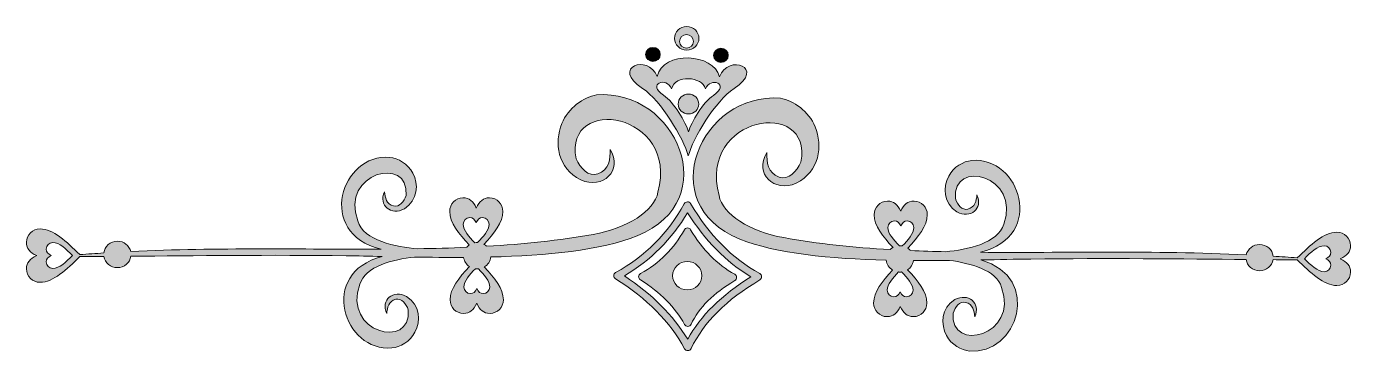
# Model space of a CAD drawing. Header units: inches. Extents: x -546 to 1141, y 208 to 627.
import ezdxf

# ---------------------------------------------------------------- set-up
doc = ezdxf.new("R2010")
doc.units = ezdxf.units.IN
doc.header["$MEASUREMENT"] = 0
doc.layers.add('图层 1', color=7, linetype='Continuous')

# ---------------------------------------------------------------- blocks, each defined once
blk = doc.blocks.new('block 2')
at = {"layer": '图层 1', "true_color": 0xffffff}
h = blk.add_hatch(color=7, dxfattribs=at)
h.dxf.hatch_style = 2
edge = h.paths.add_edge_path()
edge.add_spline(control_points=[(295.2, 597.1), (303.8, 597.1), (310.8, 603.9), (310.8, 612.1), (310.8, 620.4), (303.8, 627.2), (295.2, 627.2), (286.6, 627.2), (279.6, 620.4), (279.6, 612.1), (279.6, 603.9), (286.6, 597.1), (295.2, 597.1)], knot_values=[0, 0, 0, 0, 1, 1, 1, 2, 2, 2, 3, 3, 3, 4, 4, 4, 4], degree=3, periodic=1)
edge = h.paths.add_edge_path()
edge.add_spline(control_points=[(295, 616.8), (299.9, 616.8), (303.9, 613), (303.9, 608.2), (303.9, 603.5), (299.9, 599.6), (295, 599.6), (290.1, 599.6), (286.1, 603.5), (286.1, 608.2), (286.1, 613), (290.1, 616.8), (295, 616.8)], knot_values=[0, 0, 0, 0, 1, 1, 1, 2, 2, 2, 3, 3, 3, 4, 4, 4, 4], degree=3, periodic=1)
h = blk.add_hatch(color=7, dxfattribs=at)
h.dxf.hatch_style = 2
edge = h.paths.add_edge_path()
edge.add_spline(control_points=[(238.9, 548.4), (262.5, 533), (291.1, 484.9), (297.2, 462.5), (303.2, 484.9), (331.9, 532.7), (355.5, 548.1), (396.3, 574.7), (348.6, 592.9), (336.8, 563.2), (330.6, 593.3), (264.1, 597), (257.6, 563.4), (245.8, 593.2), (198.1, 574.9), (238.9, 548.4)], knot_values=[0, 0, 0, 0, 1, 1, 1, 2, 2, 2, 3, 3, 3, 4, 4, 4, 5, 5, 5, 5], degree=3, periodic=1)
edge = h.paths.add_edge_path()
edge.add_spline(control_points=[(276, 547.8), (279.5, 566.1), (315.6, 564), (319, 547.7), (325.4, 563.8), (351.3, 553.9), (329.2, 539.5), (316.3, 531.1), (300.7, 505.1), (297.5, 493), (294.2, 505.2), (278.6, 531.3), (265.8, 539.6), (243.7, 554.1), (269.6, 564), (276, 547.8)], knot_values=[0, 0, 0, 0, 1, 1, 1, 2, 2, 2, 3, 3, 3, 4, 4, 4, 5, 5, 5, 5], degree=3, periodic=1)
h = blk.add_hatch(color=7, dxfattribs=at)
h.dxf.hatch_style = 2
edge = h.paths.add_edge_path()
edge.add_spline(control_points=[(252.2, 582.6), (257.4, 582.6), (261.6, 586.6), (261.6, 591.6), (261.6, 596.6), (257.4, 600.6), (252.2, 600.6), (247.1, 600.6), (242.9, 596.6), (242.9, 591.6), (242.9, 586.6), (247.1, 582.6), (252.2, 582.6)], knot_values=[0, 0, 0, 0, 1, 1, 1, 2, 2, 2, 3, 3, 3, 4, 4, 4, 4], degree=3, periodic=1)
h = blk.add_hatch(color=7, dxfattribs=at)
h.dxf.hatch_style = 2
edge = h.paths.add_edge_path()
edge.add_spline(control_points=[(338.8, 581.5), (344, 581.5), (348.2, 585.5), (348.2, 590.5), (348.2, 595.4), (344, 599.4), (338.8, 599.4), (333.7, 599.4), (329.5, 595.4), (329.5, 590.5), (329.5, 585.5), (333.7, 581.5), (338.8, 581.5)], knot_values=[0, 0, 0, 0, 1, 1, 1, 2, 2, 2, 3, 3, 3, 4, 4, 4, 4], degree=3, periodic=1)
h = blk.add_hatch(color=7, dxfattribs=at)
h.dxf.hatch_style = 2
edge = h.paths.add_edge_path()
edge.add_spline(control_points=[(45.5, 333.8), (116.3, 335.6), (186.1, 342.1), (232.3, 360.8), (343.7, 405.8), (281.8, 548), (180.3, 540.1), (163.4, 536.8), (144.4, 523.6), (136.1, 503.5), (126.1, 479.4), (130.7, 446.7), (160.2, 431.9), (188.7, 419.6), (213.9, 443.8), (197.7, 470.8), (197.8, 458.7), (196.8, 444.7), (181.9, 439.6), (170.1, 435.6), (159.8, 446.5), (154.2, 458.8), (139, 541.2), (285.6, 518.2), (258.6, 416.2), (254.1, 392.3), (219.7, 370.4), (176.2, 362.6), (132.5, 354.7), (87.2, 350.1), (40.5, 347.4), (39.4, 348.4), (38.2, 349.2), (36.9, 349.9), (50, 363.9), (61, 377.8), (61, 391.8), (61, 401.3), (53.4, 409.1), (44.1, 409.1), (35.6, 409.1), (31.3, 404.7), (27.1, 396.1), (22.9, 404.7), (18.6, 409.1), (10.1, 409.1), (0.8, 409.1), (-6.8, 401.3), (-6.8, 391.8), (-6.8, 377.5), (4.7, 363.3), (18.2, 349.1), (16.9, 348.2), (15.8, 347.2), (14.9, 346.1), (-5.7, 345.2), (-26.6, 344.6), (-47.7, 344.3), (-74.9, 346.6), (-116.7, 354.5), (-124, 379.7), (-146.7, 440.9), (-57.8, 463.7), (-62.3, 412.1), (-65, 404.2), (-70.7, 396.9), (-78.2, 398.7), (-87.7, 400.9), (-89.1, 409.5), (-89.8, 416.9), (-98.1, 399.3), (-81.2, 385.9), (-64.4, 395.2), (-47.1, 406.1), (-46.2, 426.4), (-53.8, 440.7), (-60.1, 452.5), (-72.6, 459.6), (-83.2, 460.6), (-144.6, 466.3), (-178.3, 364.3), (-94.2, 343.8), (-194.7, 343.4), (-301.2, 346), (-413.2, 340.8), (-414.9, 348.3), (-421.9, 353.9), (-430.2, 353.9), (-439.1, 353.9), (-446.4, 347.3), (-447.4, 338.9), (-457.6, 338.3), (-467.8, 337.6), (-478.1, 336.8), (-495, 353.3), (-511.8, 369.5), (-528.7, 369.5), (-538.3, 369.5), (-546, 361.9), (-546, 352.5), (-546, 344), (-541.7, 339.8), (-533, 335.5), (-541.7, 331.3), (-546, 327.1), (-546, 318.6), (-546, 309.2), (-538.3, 301.6), (-528.7, 301.6), (-511.8, 301.6), (-494.9, 317.8), (-478, 334.4), (-468.4, 334.4), (-458.2, 334.4), (-447.3, 334.5), (-446, 326.5), (-438.9, 320.3), (-430.2, 320.3), (-421.4, 320.3), (-414.2, 326.6), (-413, 334.8), (-334.3, 335.4), (-233.8, 336.6), (-138.6, 335.4), (-124.6, 335.2), (-109.2, 334.8), (-92.8, 334.5), (-175.1, 313.2), (-141.5, 212.4), (-80.4, 218.1), (-69.8, 219.1), (-57.3, 226.1), (-51, 238), (-43.4, 252.2), (-44.3, 272.6), (-61.6, 283.5), (-78.4, 292.7), (-95.3, 279.3), (-87, 261.8), (-86.3, 269.2), (-84.9, 277.8), (-75.4, 280), (-67.9, 281.8), (-62.2, 274.5), (-59.5, 266.5), (-55, 215), (-143.9, 237.8), (-121.2, 299), (-114.5, 322.2), (-78.6, 330.7), (-51.8, 333.7), (-31.5, 333.4), (-10.4, 333.2), (11, 333.3), (11.7, 328.5), (14.4, 324.3), (18.4, 321.6), (5, 307.5), (-6.3, 293.4), (-6.3, 279.3), (-6.3, 269.8), (1.3, 262), (10.7, 262), (19.2, 262), (23.4, 266.3), (27.7, 275), (31.9, 266.3), (36.1, 262), (44.6, 262), (54, 262), (61.6, 269.8), (61.6, 279.3), (61.6, 293.3), (50.5, 307.2), (37.3, 321.2), (41.9, 323.9), (44.9, 328.5), (45.5, 333.8)], knot_values=[0, 0, 0, 0, 1, 1, 1, 2, 2, 2, 3, 3, 3, 4, 4, 4, 5, 5, 5, 6, 6, 6, 7, 7, 7, 8, 8, 8, 9, 9, 9, 10, 10, 10, 11, 11, 11, 12, 12, 12, 13, 13, 13, 14, 14, 14, 15, 15, 15, 16, 16, 16, 17, 17, 17, 18, 18, 18, 19, 19, 19, 20, 20, 20, 21, 21, 21, 22, 22, 22, 23, 23, 23, 24, 24, 24, 25, 25, 25, 26, 26, 26, 27, 27, 27, 28, 28, 28, 29, 29, 29, 30, 30, 30, 31, 31, 31, 32, 32, 32, 33, 33, 33, 34, 34, 34, 35, 35, 35, 36, 36, 36, 37, 37, 37, 38, 38, 38, 39, 39, 39, 40, 40, 40, 41, 41, 41, 42, 42, 42, 43, 43, 43, 44, 44, 44, 45, 45, 45, 46, 46, 46, 47, 47, 47, 48, 48, 48, 49, 49, 49, 50, 50, 50, 51, 51, 51, 52, 52, 52, 53, 53, 53, 54, 54, 54, 55, 55, 55, 56, 56, 56, 57, 57, 57, 58, 58, 58, 59, 59, 59, 59], degree=3, periodic=1)
edge = h.paths.add_edge_path()
edge.add_spline(control_points=[(-512.4, 319.3), (-517.1, 319.3), (-520.8, 323), (-520.8, 327.5), (-520.8, 331.6), (-518.7, 333.7), (-514.5, 335.7), (-518.7, 337.8), (-520.8, 339.8), (-520.8, 343.9), (-520.8, 348.5), (-517.1, 352.2), (-512.4, 352.2), (-504, 352.2), (-495.6, 343.9), (-487.3, 335.7), (-495.6, 327.5), (-504, 319.3), (-512.4, 319.3)], knot_values=[0, 0, 0, 0, 1, 1, 1, 2, 2, 2, 3, 3, 3, 4, 4, 4, 5, 5, 5, 6, 6, 6, 6], degree=3, periodic=1)
edge = h.paths.add_edge_path()
edge.add_spline(control_points=[(10.5, 375.5), (10.5, 380.1), (14.2, 383.9), (18.7, 383.9), (22.8, 383.9), (24.9, 381.8), (26.9, 377.6), (29, 381.8), (31, 383.9), (35.2, 383.9), (39.7, 383.9), (43.4, 380.1), (43.4, 375.5), (43.4, 367.7), (36.3, 359.9), (28.8, 352.2), (28.6, 352.2), (28.4, 352.2), (28.2, 352.2), (27.2, 352.2), (26.3, 352.1), (25.3, 351.9), (17.7, 359.8), (10.5, 367.6), (10.5, 375.5)], knot_values=[0, 0, 0, 0, 1, 1, 1, 2, 2, 2, 3, 3, 3, 4, 4, 4, 5, 5, 5, 6, 6, 6, 7, 7, 7, 8, 8, 8, 8], degree=3, periodic=1)
edge = h.paths.add_edge_path()
edge.add_spline(control_points=[(44.3, 295.6), (44.3, 291), (40.6, 287.2), (36.1, 287.2), (31.9, 287.2), (29.9, 289.3), (27.8, 293.5), (25.8, 289.3), (23.7, 287.2), (19.6, 287.2), (15.1, 287.2), (11.4, 291), (11.4, 295.6), (11.4, 303.4), (18.4, 311.1), (26, 318.9), (26.7, 318.8), (27.5, 318.6), (28.2, 318.6), (28.8, 318.6), (29.2, 318.8), (29.8, 318.8), (37.3, 311.1), (44.3, 303.3), (44.3, 295.6)], knot_values=[0, 0, 0, 0, 1, 1, 1, 2, 2, 2, 3, 3, 3, 4, 4, 4, 5, 5, 5, 6, 6, 6, 7, 7, 7, 8, 8, 8, 8], degree=3, periodic=1)
h = blk.add_hatch(color=7, dxfattribs=at)
h.dxf.hatch_style = 2
edge = h.paths.add_edge_path()
edge.add_spline(control_points=[(1128, 331.4), (1136.7, 335.7), (1141, 339.9), (1141, 348.4), (1141, 357.7), (1133.3, 365.3), (1123.7, 365.3), (1106.8, 365.3), (1090, 349.2), (1073.1, 332.7), (1062.8, 333.5), (1052.6, 334.2), (1042.4, 334.8), (1041.4, 343.2), (1034.1, 349.7), (1025.2, 349.7), (1016.9, 349.7), (1009.9, 344.1), (1008.2, 336.6), (888.8, 342.2), (775.7, 338.9), (669.5, 339.8), (753.5, 360.4), (719.8, 462.3), (658.4, 456.6), (647.8, 455.6), (635.3, 448.5), (629, 436.7), (621.4, 422.5), (622.3, 402.1), (639.6, 391.2), (656.4, 381.9), (673.3, 395.3), (665, 412.9), (664.3, 405.5), (662.9, 396.9), (653.4, 394.7), (645.9, 392.9), (640.2, 400.2), (637.5, 408.1), (633, 459.7), (721.8, 436.9), (699.2, 375.7), (692.1, 351.2), (652.5, 343.1), (625.3, 340.5), (610.1, 340.8), (595, 341.3), (580.1, 342), (579.1, 343.1), (578.1, 344.1), (576.8, 345), (590.3, 359.2), (601.8, 373.4), (601.8, 387.6), (601.8, 397.2), (594.2, 404.9), (584.9, 404.9), (576.4, 404.9), (572.1, 400.6), (567.9, 392), (563.7, 400.6), (559.4, 404.9), (550.9, 404.9), (541.6, 404.9), (534, 397.2), (534, 387.6), (534, 373.7), (545, 359.8), (558.1, 345.8), (556.8, 345.1), (555.6, 344.3), (554.5, 343.2), (507.8, 345.9), (462.5, 350.6), (418.8, 358.4), (375.3, 366.2), (340.9, 388.2), (336.4, 412), (309.4, 514.1), (456, 537), (440.8, 454.7), (435.2, 442.3), (424.9, 431.5), (413.1, 435.5), (398.2, 440.6), (397.2, 454.6), (397.3, 466.6), (381.1, 439.7), (406.3, 415.4), (434.8, 427.7), (464.3, 442.6), (468.9, 475.3), (458.9, 499.4), (450.6, 519.4), (431.6, 532.7), (414.7, 535.9), (313.2, 543.9), (251.3, 401.6), (362.7, 356.6), (408.9, 338), (478.7, 331.5), (549.5, 329.7), (550.1, 324.4), (553.1, 319.8), (557.6, 317.1), (544.5, 303.1), (533.4, 289.1), (533.4, 275.2), (533.4, 265.6), (541, 257.9), (550.4, 257.9), (558.9, 257.9), (563.1, 262.2), (567.3, 270.9), (571.6, 262.2), (575.8, 257.9), (584.3, 257.9), (593.7, 257.9), (601.3, 265.6), (601.3, 275.2), (601.3, 289.3), (590, 303.4), (576.6, 317.5), (580.6, 320.1), (583.3, 324.3), (584, 329.2), (599.5, 329.1), (614.9, 329.2), (630, 329.4), (656.4, 326), (690, 317.3), (696.4, 295), (719, 233.8), (630.2, 211), (634.7, 262.5), (637.4, 270.5), (643.1, 277.8), (650.6, 276), (660.1, 273.8), (661.5, 265.2), (662.2, 257.8), (670.5, 275.3), (653.6, 288.7), (636.8, 279.5), (619.5, 268.6), (618.6, 248.2), (626.2, 233.9), (632.5, 222.1), (645, 215.1), (655.6, 214.1), (716.2, 208.4), (749.8, 307.7), (669.8, 330), (693, 330.5), (714.6, 331), (733.6, 331.2), (828.8, 332.4), (929.3, 331.3), (1008, 330.6), (1009.2, 322.5), (1016.4, 316.2), (1025.2, 316.2), (1033.9, 316.2), (1041, 322.4), (1042.3, 330.4), (1053.2, 330.3), (1063.4, 330.3), (1073, 330.3), (1089.9, 313.7), (1106.8, 297.5), (1123.7, 297.5), (1133.3, 297.5), (1141, 305.1), (1141, 314.5), (1141, 322.9), (1136.7, 327.2), (1128, 331.4)], knot_values=[0, 0, 0, 0, 1, 1, 1, 2, 2, 2, 3, 3, 3, 4, 4, 4, 5, 5, 5, 6, 6, 6, 7, 7, 7, 8, 8, 8, 9, 9, 9, 10, 10, 10, 11, 11, 11, 12, 12, 12, 13, 13, 13, 14, 14, 14, 15, 15, 15, 16, 16, 16, 17, 17, 17, 18, 18, 18, 19, 19, 19, 20, 20, 20, 21, 21, 21, 22, 22, 22, 23, 23, 23, 24, 24, 24, 25, 25, 25, 26, 26, 26, 27, 27, 27, 28, 28, 28, 29, 29, 29, 30, 30, 30, 31, 31, 31, 32, 32, 32, 33, 33, 33, 34, 34, 34, 35, 35, 35, 36, 36, 36, 37, 37, 37, 38, 38, 38, 39, 39, 39, 40, 40, 40, 41, 41, 41, 42, 42, 42, 43, 43, 43, 44, 44, 44, 45, 45, 45, 46, 46, 46, 47, 47, 47, 48, 48, 48, 49, 49, 49, 50, 50, 50, 51, 51, 51, 52, 52, 52, 53, 53, 53, 54, 54, 54, 55, 55, 55, 56, 56, 56, 57, 57, 57, 58, 58, 58, 59, 59, 59, 59], degree=3, periodic=1)
edge = h.paths.add_edge_path()
edge.add_spline(control_points=[(583.6, 291.5), (583.6, 286.8), (579.9, 283.1), (575.4, 283.1), (571.3, 283.1), (569.2, 285.2), (567.2, 289.4), (565.1, 285.2), (563, 283.1), (558.9, 283.1), (554.4, 283.1), (550.7, 286.8), (550.7, 291.5), (550.7, 299.2), (557.7, 306.9), (565.2, 314.7), (565.7, 314.6), (566.2, 314.5), (566.8, 314.5), (567.5, 314.5), (568.3, 314.6), (569, 314.7), (576.6, 307), (583.6, 299.2), (583.6, 291.5)], knot_values=[0, 0, 0, 0, 1, 1, 1, 2, 2, 2, 3, 3, 3, 4, 4, 4, 5, 5, 5, 6, 6, 6, 7, 7, 7, 8, 8, 8, 8], degree=3, periodic=1)
edge = h.paths.add_edge_path()
edge.add_spline(control_points=[(551.6, 371.3), (551.6, 376), (555.3, 379.7), (559.8, 379.7), (564, 379.7), (566, 377.6), (568.1, 373.4), (570.1, 377.6), (572.2, 379.7), (576.3, 379.7), (580.8, 379.7), (584.5, 376), (584.5, 371.3), (584.5, 363.5), (577.3, 355.7), (569.7, 347.8), (568.7, 348), (567.8, 348.1), (566.8, 348.1), (566.6, 348.1), (566.4, 348), (566.2, 348), (558.7, 355.8), (551.6, 363.6), (551.6, 371.3)], knot_values=[0, 0, 0, 0, 1, 1, 1, 2, 2, 2, 3, 3, 3, 4, 4, 4, 5, 5, 5, 6, 6, 6, 7, 7, 7, 8, 8, 8, 8], degree=3, periodic=1)
edge = h.paths.add_edge_path()
edge.add_spline(control_points=[(1115.8, 323.4), (1115.8, 318.8), (1112.1, 315.1), (1107.4, 315.1), (1099, 315.1), (1090.6, 323.4), (1082.2, 331.6), (1090.6, 339.8), (1099, 348), (1107.4, 348), (1112.1, 348), (1115.8, 344.4), (1115.8, 339.8), (1115.8, 335.7), (1113.7, 333.6), (1109.5, 331.6), (1113.7, 329.5), (1115.8, 327.5), (1115.8, 323.4)], knot_values=[0, 0, 0, 0, 1, 1, 1, 2, 2, 2, 3, 3, 3, 4, 4, 4, 5, 5, 5, 6, 6, 6, 6], degree=3, periodic=1)
h = blk.add_hatch(color=7, dxfattribs=at)
h.dxf.hatch_style = 2
edge = h.paths.add_edge_path()
edge.add_spline(control_points=[(297.5, 515.8), (304.7, 515.8), (310.6, 521.5), (310.6, 528.5), (310.6, 535.5), (304.7, 541.2), (297.5, 541.2), (290.2, 541.2), (284.3, 535.5), (284.3, 528.5), (284.3, 521.5), (290.2, 515.8), (297.5, 515.8)], knot_values=[0, 0, 0, 0, 1, 1, 1, 2, 2, 2, 3, 3, 3, 4, 4, 4, 4], degree=3, periodic=1)
h = blk.add_hatch(color=7, dxfattribs=at)
h.dxf.hatch_style = 2
edge = h.paths.add_edge_path()
edge.add_spline(control_points=[(388.3, 312.7), (353.2, 332), (323.6, 362), (300.2, 401.7), (299.4, 403.1), (297.8, 404), (296.1, 404), (294.5, 403.9), (292.9, 403), (292.1, 401.6), (271.4, 364), (242, 334.5), (204.6, 314), (203.2, 313.2), (202.3, 311.7), (202.2, 310.1), (202.2, 308.4), (203, 306.9), (204.4, 306), (244.2, 281.2), (273.9, 251.3), (292.6, 217), (293.4, 215.6), (295, 214.6), (296.7, 214.6), (296.7, 214.6), (296.8, 214.6), (296.8, 214.6), (298.5, 214.7), (300.1, 215.7), (300.9, 217.3), (317.1, 250.8), (345.7, 279.4), (388.4, 304.6), (389.9, 305.5), (390.7, 307), (390.7, 308.7), (390.7, 310.4), (389.8, 311.9), (388.3, 312.7)], knot_values=[0, 0, 0, 0, 1, 1, 1, 2, 2, 2, 3, 3, 3, 4, 4, 4, 5, 5, 5, 6, 6, 6, 7, 7, 7, 8, 8, 8, 9, 9, 9, 10, 10, 10, 11, 11, 11, 12, 12, 12, 13, 13, 13, 13], degree=3, periodic=1)
edge = h.paths.add_edge_path()
edge.add_spline(control_points=[(296.5, 229), (278, 259.6), (250.9, 286.7), (215.8, 309.7), (249.3, 329.5), (276.3, 356.6), (296.3, 390.2), (318.3, 354.9), (345.4, 327.5), (376.9, 308.5), (339.5, 285.3), (313, 259.1), (296.5, 229)], knot_values=[0, 0, 0, 0, 1, 1, 1, 2, 2, 2, 3, 3, 3, 4, 4, 4, 4], degree=3, periodic=1)
h = blk.add_hatch(color=7, dxfattribs=at)
h.dxf.hatch_style = 2
edge = h.paths.add_edge_path()
edge.add_spline(control_points=[(300.2, 368.5), (299.4, 370), (297.9, 370.9), (296.2, 370.8), (294.5, 370.8), (293, 369.9), (292.2, 368.4), (279, 344.5), (260.2, 325.7), (236.4, 312.7), (235, 311.9), (234.1, 310.4), (234, 308.7), (234, 307.1), (234.8, 305.5), (236.2, 304.7), (261.6, 288.8), (280.5, 269.7), (292.5, 248), (293.3, 246.5), (294.9, 245.5), (296.6, 245.5), (296.6, 245.5), (296.6, 245.5), (296.7, 245.5), (298.4, 245.6), (300, 246.6), (300.7, 248.2), (311, 269.5), (329.3, 287.6), (356.5, 303.7), (357.9, 304.6), (358.8, 306.1), (358.8, 307.8), (358.7, 309.5), (357.8, 311), (356.4, 311.8), (334, 324.1), (315.2, 343.2), (300.2, 368.5)], knot_values=[0, 0, 0, 0, 1, 1, 1, 2, 2, 2, 3, 3, 3, 4, 4, 4, 5, 5, 5, 6, 6, 6, 7, 7, 7, 8, 8, 8, 9, 9, 9, 10, 10, 10, 11, 11, 11, 12, 12, 12, 13, 13, 13, 13], degree=3, periodic=1)
edge = h.paths.add_edge_path()
edge.add_spline(control_points=[(277.3, 310), (277.3, 319.9), (285.7, 328), (296, 328), (306.3, 328), (314.6, 319.9), (314.6, 310), (314.6, 300.1), (306.3, 292), (296, 292), (285.7, 292), (277.3, 300.1), (277.3, 310)], knot_values=[0, 0, 0, 0, 1, 1, 1, 2, 2, 2, 3, 3, 3, 4, 4, 4, 4], degree=3, periodic=1)
at = {"layer": '图层 1', "lineweight": 0}
for points, knots in [([(295.2, 597.1), (303.8, 597.1), (310.8, 603.9), (310.8, 612.1), (310.8, 620.4), (303.8, 627.2), (295.2, 627.2), (286.6, 627.2), (279.6, 620.4), (279.6, 612.1), (279.6, 603.9), (286.6, 597.1), (295.2, 597.1)], [0, 0, 0, 0, 1, 1, 1, 2, 2, 2, 3, 3, 3, 4, 4, 4, 4]), ([(295, 616.8), (299.9, 616.8), (303.9, 613), (303.9, 608.2), (303.9, 603.5), (299.9, 599.6), (295, 599.6), (290.1, 599.6), (286.1, 603.5), (286.1, 608.2), (286.1, 613), (290.1, 616.8), (295, 616.8)], [0, 0, 0, 0, 1, 1, 1, 2, 2, 2, 3, 3, 3, 4, 4, 4, 4]), ([(238.9, 548.4), (262.5, 533), (291.1, 484.9), (297.2, 462.5), (303.2, 484.9), (331.9, 532.7), (355.5, 548.1), (396.3, 574.7), (348.6, 592.9), (336.8, 563.2), (330.6, 593.3), (264.1, 597), (257.6, 563.4), (245.8, 593.2), (198.1, 574.9), (238.9, 548.4)], [0, 0, 0, 0, 1, 1, 1, 2, 2, 2, 3, 3, 3, 4, 4, 4, 5, 5, 5, 5]), ([(252.2, 582.6), (257.4, 582.6), (261.6, 586.6), (261.6, 591.6), (261.6, 596.6), (257.4, 600.6), (252.2, 600.6), (247.1, 600.6), (242.9, 596.6), (242.9, 591.6), (242.9, 586.6), (247.1, 582.6), (252.2, 582.6)], [0, 0, 0, 0, 1, 1, 1, 2, 2, 2, 3, 3, 3, 4, 4, 4, 4]), ([(338.8, 581.5), (344, 581.5), (348.2, 585.5), (348.2, 590.5), (348.2, 595.4), (344, 599.4), (338.8, 599.4), (333.7, 599.4), (329.5, 595.4), (329.5, 590.5), (329.5, 585.5), (333.7, 581.5), (338.8, 581.5)], [0, 0, 0, 0, 1, 1, 1, 2, 2, 2, 3, 3, 3, 4, 4, 4, 4]), ([(276, 547.8), (279.5, 566.1), (315.6, 564), (319, 547.7), (325.4, 563.8), (351.3, 553.9), (329.2, 539.5), (316.3, 531.1), (300.7, 505.1), (297.5, 493), (294.2, 505.2), (278.6, 531.3), (265.8, 539.6), (243.7, 554.1), (269.6, 564), (276, 547.8)], [0, 0, 0, 0, 1, 1, 1, 2, 2, 2, 3, 3, 3, 4, 4, 4, 5, 5, 5, 5]), ([(45.5, 333.8), (116.3, 335.6), (186.1, 342.1), (232.3, 360.8), (343.7, 405.8), (281.8, 548), (180.3, 540.1), (163.4, 536.8), (144.4, 523.6), (136.1, 503.5), (126.1, 479.4), (130.7, 446.7), (160.2, 431.9), (188.7, 419.6), (213.9, 443.8), (197.7, 470.8), (197.8, 458.7), (196.8, 444.7), (181.9, 439.6), (170.1, 435.6), (159.8, 446.5), (154.2, 458.8), (139, 541.2), (285.6, 518.2), (258.6, 416.2), (254.1, 392.3), (219.7, 370.4), (176.2, 362.6), (132.5, 354.7), (87.2, 350.1), (40.5, 347.4), (39.4, 348.4), (38.2, 349.2), (36.9, 349.9), (50, 363.9), (61, 377.8), (61, 391.8), (61, 401.3), (53.4, 409.1), (44.1, 409.1), (35.6, 409.1), (31.3, 404.7), (27.1, 396.1), (22.9, 404.7), (18.6, 409.1), (10.1, 409.1), (0.8, 409.1), (-6.8, 401.3), (-6.8, 391.8), (-6.8, 377.5), (4.7, 363.3), (18.2, 349.1), (16.9, 348.2), (15.8, 347.2), (14.9, 346.1), (-5.7, 345.2), (-26.6, 344.6), (-47.7, 344.3), (-74.9, 346.6), (-116.7, 354.5), (-124, 379.7), (-146.7, 440.9), (-57.8, 463.7), (-62.3, 412.1), (-65, 404.2), (-70.7, 396.9), (-78.2, 398.7), (-87.7, 400.9), (-89.1, 409.5), (-89.8, 416.9), (-98.1, 399.3), (-81.2, 385.9), (-64.4, 395.2), (-47.1, 406.1), (-46.2, 426.4), (-53.8, 440.7), (-60.1, 452.5), (-72.6, 459.6), (-83.2, 460.6), (-144.6, 466.3), (-178.3, 364.3), (-94.2, 343.8), (-194.7, 343.4), (-301.2, 346), (-413.2, 340.8), (-414.9, 348.3), (-421.9, 353.9), (-430.2, 353.9), (-439.1, 353.9), (-446.4, 347.3), (-447.4, 338.9), (-457.6, 338.3), (-467.8, 337.6), (-478.1, 336.8), (-495, 353.3), (-511.8, 369.5), (-528.7, 369.5), (-538.3, 369.5), (-546, 361.9), (-546, 352.5), (-546, 344), (-541.7, 339.8), (-533, 335.5), (-541.7, 331.3), (-546, 327.1), (-546, 318.6), (-546, 309.2), (-538.3, 301.6), (-528.7, 301.6), (-511.8, 301.6), (-494.9, 317.8), (-478, 334.4), (-468.4, 334.4), (-458.2, 334.4), (-447.3, 334.5), (-446, 326.5), (-438.9, 320.3), (-430.2, 320.3), (-421.4, 320.3), (-414.2, 326.6), (-413, 334.8), (-334.3, 335.4), (-233.8, 336.6), (-138.6, 335.4), (-124.6, 335.2), (-109.2, 334.8), (-92.8, 334.5), (-175.1, 313.2), (-141.5, 212.4), (-80.4, 218.1), (-69.8, 219.1), (-57.3, 226.1), (-51, 238), (-43.4, 252.2), (-44.3, 272.6), (-61.6, 283.5), (-78.4, 292.7), (-95.3, 279.3), (-87, 261.8), (-86.3, 269.2), (-84.9, 277.8), (-75.4, 280), (-67.9, 281.8), (-62.2, 274.5), (-59.5, 266.5), (-55, 215), (-143.9, 237.8), (-121.2, 299), (-114.5, 322.2), (-78.6, 330.7), (-51.8, 333.7), (-31.5, 333.4), (-10.4, 333.2), (11, 333.3), (11.7, 328.5), (14.4, 324.3), (18.4, 321.6), (5, 307.5), (-6.3, 293.4), (-6.3, 279.3), (-6.3, 269.8), (1.3, 262), (10.7, 262), (19.2, 262), (23.4, 266.3), (27.7, 275), (31.9, 266.3), (36.1, 262), (44.6, 262), (54, 262), (61.6, 269.8), (61.6, 279.3), (61.6, 293.3), (50.5, 307.2), (37.3, 321.2), (41.9, 323.9), (44.9, 328.5), (45.5, 333.8)], [0, 0, 0, 0, 1, 1, 1, 2, 2, 2, 3, 3, 3, 4, 4, 4, 5, 5, 5, 6, 6, 6, 7, 7, 7, 8, 8, 8, 9, 9, 9, 10, 10, 10, 11, 11, 11, 12, 12, 12, 13, 13, 13, 14, 14, 14, 15, 15, 15, 16, 16, 16, 17, 17, 17, 18, 18, 18, 19, 19, 19, 20, 20, 20, 21, 21, 21, 22, 22, 22, 23, 23, 23, 24, 24, 24, 25, 25, 25, 26, 26, 26, 27, 27, 27, 28, 28, 28, 29, 29, 29, 30, 30, 30, 31, 31, 31, 32, 32, 32, 33, 33, 33, 34, 34, 34, 35, 35, 35, 36, 36, 36, 37, 37, 37, 38, 38, 38, 39, 39, 39, 40, 40, 40, 41, 41, 41, 42, 42, 42, 43, 43, 43, 44, 44, 44, 45, 45, 45, 46, 46, 46, 47, 47, 47, 48, 48, 48, 49, 49, 49, 50, 50, 50, 51, 51, 51, 52, 52, 52, 53, 53, 53, 54, 54, 54, 55, 55, 55, 56, 56, 56, 57, 57, 57, 58, 58, 58, 59, 59, 59, 59]), ([(1128, 331.4), (1136.7, 335.7), (1141, 339.9), (1141, 348.4), (1141, 357.7), (1133.3, 365.3), (1123.7, 365.3), (1106.8, 365.3), (1090, 349.2), (1073.1, 332.7), (1062.8, 333.5), (1052.6, 334.2), (1042.4, 334.8), (1041.4, 343.2), (1034.1, 349.7), (1025.2, 349.7), (1016.9, 349.7), (1009.9, 344.1), (1008.2, 336.6), (888.8, 342.2), (775.7, 338.9), (669.5, 339.8), (753.5, 360.4), (719.8, 462.3), (658.4, 456.6), (647.8, 455.6), (635.3, 448.5), (629, 436.7), (621.4, 422.5), (622.3, 402.1), (639.6, 391.2), (656.4, 381.9), (673.3, 395.3), (665, 412.9), (664.3, 405.5), (662.9, 396.9), (653.4, 394.7), (645.9, 392.9), (640.2, 400.2), (637.5, 408.1), (633, 459.7), (721.8, 436.9), (699.2, 375.7), (692.1, 351.2), (652.5, 343.1), (625.3, 340.5), (610.1, 340.8), (595, 341.3), (580.1, 342), (579.1, 343.1), (578.1, 344.1), (576.8, 345), (590.3, 359.2), (601.8, 373.4), (601.8, 387.6), (601.8, 397.2), (594.2, 404.9), (584.9, 404.9), (576.4, 404.9), (572.1, 400.6), (567.9, 392), (563.7, 400.6), (559.4, 404.9), (550.9, 404.9), (541.6, 404.9), (534, 397.2), (534, 387.6), (534, 373.7), (545, 359.8), (558.1, 345.8), (556.8, 345.1), (555.6, 344.3), (554.5, 343.2), (507.8, 345.9), (462.5, 350.6), (418.8, 358.4), (375.3, 366.2), (340.9, 388.2), (336.4, 412), (309.4, 514.1), (456, 537), (440.8, 454.7), (435.2, 442.3), (424.9, 431.5), (413.1, 435.5), (398.2, 440.6), (397.2, 454.6), (397.3, 466.6), (381.1, 439.7), (406.3, 415.4), (434.8, 427.7), (464.3, 442.6), (468.9, 475.3), (458.9, 499.4), (450.6, 519.4), (431.6, 532.7), (414.7, 535.9), (313.2, 543.9), (251.3, 401.6), (362.7, 356.6), (408.9, 338), (478.7, 331.5), (549.5, 329.7), (550.1, 324.4), (553.1, 319.8), (557.6, 317.1), (544.5, 303.1), (533.4, 289.1), (533.4, 275.2), (533.4, 265.6), (541, 257.9), (550.4, 257.9), (558.9, 257.9), (563.1, 262.2), (567.3, 270.9), (571.6, 262.2), (575.8, 257.9), (584.3, 257.9), (593.7, 257.9), (601.3, 265.6), (601.3, 275.2), (601.3, 289.3), (590, 303.4), (576.6, 317.5), (580.6, 320.1), (583.3, 324.3), (584, 329.2), (599.5, 329.1), (614.9, 329.2), (630, 329.4), (656.4, 326), (690, 317.3), (696.4, 295), (719, 233.8), (630.2, 211), (634.7, 262.5), (637.4, 270.5), (643.1, 277.8), (650.6, 276), (660.1, 273.8), (661.5, 265.2), (662.2, 257.8), (670.5, 275.3), (653.6, 288.7), (636.8, 279.5), (619.5, 268.6), (618.6, 248.2), (626.2, 233.9), (632.5, 222.1), (645, 215.1), (655.6, 214.1), (716.2, 208.4), (749.8, 307.7), (669.8, 330), (693, 330.5), (714.6, 331), (733.6, 331.2), (828.8, 332.4), (929.3, 331.3), (1008, 330.6), (1009.2, 322.5), (1016.4, 316.2), (1025.2, 316.2), (1033.9, 316.2), (1041, 322.4), (1042.3, 330.4), (1053.2, 330.3), (1063.4, 330.3), (1073, 330.3), (1089.9, 313.7), (1106.8, 297.5), (1123.7, 297.5), (1133.3, 297.5), (1141, 305.1), (1141, 314.5), (1141, 322.9), (1136.7, 327.2), (1128, 331.4)], [0, 0, 0, 0, 1, 1, 1, 2, 2, 2, 3, 3, 3, 4, 4, 4, 5, 5, 5, 6, 6, 6, 7, 7, 7, 8, 8, 8, 9, 9, 9, 10, 10, 10, 11, 11, 11, 12, 12, 12, 13, 13, 13, 14, 14, 14, 15, 15, 15, 16, 16, 16, 17, 17, 17, 18, 18, 18, 19, 19, 19, 20, 20, 20, 21, 21, 21, 22, 22, 22, 23, 23, 23, 24, 24, 24, 25, 25, 25, 26, 26, 26, 27, 27, 27, 28, 28, 28, 29, 29, 29, 30, 30, 30, 31, 31, 31, 32, 32, 32, 33, 33, 33, 34, 34, 34, 35, 35, 35, 36, 36, 36, 37, 37, 37, 38, 38, 38, 39, 39, 39, 40, 40, 40, 41, 41, 41, 42, 42, 42, 43, 43, 43, 44, 44, 44, 45, 45, 45, 46, 46, 46, 47, 47, 47, 48, 48, 48, 49, 49, 49, 50, 50, 50, 51, 51, 51, 52, 52, 52, 53, 53, 53, 54, 54, 54, 55, 55, 55, 56, 56, 56, 57, 57, 57, 58, 58, 58, 59, 59, 59, 59]), ([(297.5, 515.8), (304.7, 515.8), (310.6, 521.5), (310.6, 528.5), (310.6, 535.5), (304.7, 541.2), (297.5, 541.2), (290.2, 541.2), (284.3, 535.5), (284.3, 528.5), (284.3, 521.5), (290.2, 515.8), (297.5, 515.8)], [0, 0, 0, 0, 1, 1, 1, 2, 2, 2, 3, 3, 3, 4, 4, 4, 4]), ([(388.3, 312.7), (353.2, 332), (323.6, 362), (300.2, 401.7), (299.4, 403.1), (297.8, 404), (296.1, 404), (294.5, 403.9), (292.9, 403), (292.1, 401.6), (271.4, 364), (242, 334.5), (204.6, 314), (203.2, 313.2), (202.3, 311.7), (202.2, 310.1), (202.2, 308.4), (203, 306.9), (204.4, 306), (244.2, 281.2), (273.9, 251.3), (292.6, 217), (293.4, 215.6), (295, 214.6), (296.7, 214.6), (296.7, 214.6), (296.8, 214.6), (296.8, 214.6), (298.5, 214.7), (300.1, 215.7), (300.9, 217.3), (317.1, 250.8), (345.7, 279.4), (388.4, 304.6), (389.9, 305.5), (390.7, 307), (390.7, 308.7), (390.7, 310.4), (389.8, 311.9), (388.3, 312.7)], [0, 0, 0, 0, 1, 1, 1, 2, 2, 2, 3, 3, 3, 4, 4, 4, 5, 5, 5, 6, 6, 6, 7, 7, 7, 8, 8, 8, 9, 9, 9, 10, 10, 10, 11, 11, 11, 12, 12, 12, 13, 13, 13, 13]), ([(296.5, 229), (278, 259.6), (250.9, 286.7), (215.8, 309.7), (249.3, 329.5), (276.3, 356.6), (296.3, 390.2), (318.3, 354.9), (345.4, 327.5), (376.9, 308.5), (339.5, 285.3), (313, 259.1), (296.5, 229)], [0, 0, 0, 0, 1, 1, 1, 2, 2, 2, 3, 3, 3, 4, 4, 4, 4]), ([(10.5, 375.5), (10.5, 380.1), (14.2, 383.9), (18.7, 383.9), (22.8, 383.9), (24.9, 381.8), (26.9, 377.6), (29, 381.8), (31, 383.9), (35.2, 383.9), (39.7, 383.9), (43.4, 380.1), (43.4, 375.5), (43.4, 367.7), (36.3, 359.9), (28.8, 352.2), (28.6, 352.2), (28.4, 352.2), (28.2, 352.2), (27.2, 352.2), (26.3, 352.1), (25.3, 351.9), (17.7, 359.8), (10.5, 367.6), (10.5, 375.5)], [0, 0, 0, 0, 1, 1, 1, 2, 2, 2, 3, 3, 3, 4, 4, 4, 5, 5, 5, 6, 6, 6, 7, 7, 7, 8, 8, 8, 8]), ([(551.6, 371.3), (551.6, 376), (555.3, 379.7), (559.8, 379.7), (564, 379.7), (566, 377.6), (568.1, 373.4), (570.1, 377.6), (572.2, 379.7), (576.3, 379.7), (580.8, 379.7), (584.5, 376), (584.5, 371.3), (584.5, 363.5), (577.3, 355.7), (569.7, 347.8), (568.7, 348), (567.8, 348.1), (566.8, 348.1), (566.6, 348.1), (566.4, 348), (566.2, 348), (558.7, 355.8), (551.6, 363.6), (551.6, 371.3)], [0, 0, 0, 0, 1, 1, 1, 2, 2, 2, 3, 3, 3, 4, 4, 4, 5, 5, 5, 6, 6, 6, 7, 7, 7, 8, 8, 8, 8]), ([(300.2, 368.5), (299.4, 370), (297.9, 370.9), (296.2, 370.8), (294.5, 370.8), (293, 369.9), (292.2, 368.4), (279, 344.5), (260.2, 325.7), (236.4, 312.7), (235, 311.9), (234.1, 310.4), (234, 308.7), (234, 307.1), (234.8, 305.5), (236.2, 304.7), (261.6, 288.8), (280.5, 269.7), (292.5, 248), (293.3, 246.5), (294.9, 245.5), (296.6, 245.5), (296.6, 245.5), (296.6, 245.5), (296.7, 245.5), (298.4, 245.6), (300, 246.6), (300.7, 248.2), (311, 269.5), (329.3, 287.6), (356.5, 303.7), (357.9, 304.6), (358.8, 306.1), (358.8, 307.8), (358.7, 309.5), (357.8, 311), (356.4, 311.8), (334, 324.1), (315.2, 343.2), (300.2, 368.5)], [0, 0, 0, 0, 1, 1, 1, 2, 2, 2, 3, 3, 3, 4, 4, 4, 5, 5, 5, 6, 6, 6, 7, 7, 7, 8, 8, 8, 9, 9, 9, 10, 10, 10, 11, 11, 11, 12, 12, 12, 13, 13, 13, 13]), ([(-512.4, 319.3), (-517.1, 319.3), (-520.8, 323), (-520.8, 327.5), (-520.8, 331.6), (-518.7, 333.7), (-514.5, 335.7), (-518.7, 337.8), (-520.8, 339.8), (-520.8, 343.9), (-520.8, 348.5), (-517.1, 352.2), (-512.4, 352.2), (-504, 352.2), (-495.6, 343.9), (-487.3, 335.7), (-495.6, 327.5), (-504, 319.3), (-512.4, 319.3)], [0, 0, 0, 0, 1, 1, 1, 2, 2, 2, 3, 3, 3, 4, 4, 4, 5, 5, 5, 6, 6, 6, 6]), ([(1115.8, 323.4), (1115.8, 318.8), (1112.1, 315.1), (1107.4, 315.1), (1099, 315.1), (1090.6, 323.4), (1082.2, 331.6), (1090.6, 339.8), (1099, 348), (1107.4, 348), (1112.1, 348), (1115.8, 344.4), (1115.8, 339.8), (1115.8, 335.7), (1113.7, 333.6), (1109.5, 331.6), (1113.7, 329.5), (1115.8, 327.5), (1115.8, 323.4)], [0, 0, 0, 0, 1, 1, 1, 2, 2, 2, 3, 3, 3, 4, 4, 4, 5, 5, 5, 6, 6, 6, 6]), ([(277.3, 310), (277.3, 319.9), (285.7, 328), (296, 328), (306.3, 328), (314.6, 319.9), (314.6, 310), (314.6, 300.1), (306.3, 292), (296, 292), (285.7, 292), (277.3, 300.1), (277.3, 310)], [0, 0, 0, 0, 1, 1, 1, 2, 2, 2, 3, 3, 3, 4, 4, 4, 4]), ([(44.3, 295.6), (44.3, 291), (40.6, 287.2), (36.1, 287.2), (31.9, 287.2), (29.9, 289.3), (27.8, 293.5), (25.8, 289.3), (23.7, 287.2), (19.6, 287.2), (15.1, 287.2), (11.4, 291), (11.4, 295.6), (11.4, 303.4), (18.4, 311.1), (26, 318.9), (26.7, 318.8), (27.5, 318.6), (28.2, 318.6), (28.8, 318.6), (29.2, 318.8), (29.8, 318.8), (37.3, 311.1), (44.3, 303.3), (44.3, 295.6)], [0, 0, 0, 0, 1, 1, 1, 2, 2, 2, 3, 3, 3, 4, 4, 4, 5, 5, 5, 6, 6, 6, 7, 7, 7, 8, 8, 8, 8]), ([(583.6, 291.5), (583.6, 286.8), (579.9, 283.1), (575.4, 283.1), (571.3, 283.1), (569.2, 285.2), (567.2, 289.4), (565.1, 285.2), (563, 283.1), (558.9, 283.1), (554.4, 283.1), (550.7, 286.8), (550.7, 291.5), (550.7, 299.2), (557.7, 306.9), (565.2, 314.7), (565.7, 314.6), (566.2, 314.5), (566.8, 314.5), (567.5, 314.5), (568.3, 314.6), (569, 314.7), (576.6, 307), (583.6, 299.2), (583.6, 291.5)], [0, 0, 0, 0, 1, 1, 1, 2, 2, 2, 3, 3, 3, 4, 4, 4, 5, 5, 5, 6, 6, 6, 7, 7, 7, 8, 8, 8, 8])]:
    blk.add_open_spline(points, degree=3, knots=knots, dxfattribs=at)

msp = doc.modelspace()

# ---------------------------------------------------------------- block references
at = {"layer": '图层 1'}
msp.add_blockref('block 2', (0, 0), dxfattribs=at)

doc.saveas('drawing.dxf')
